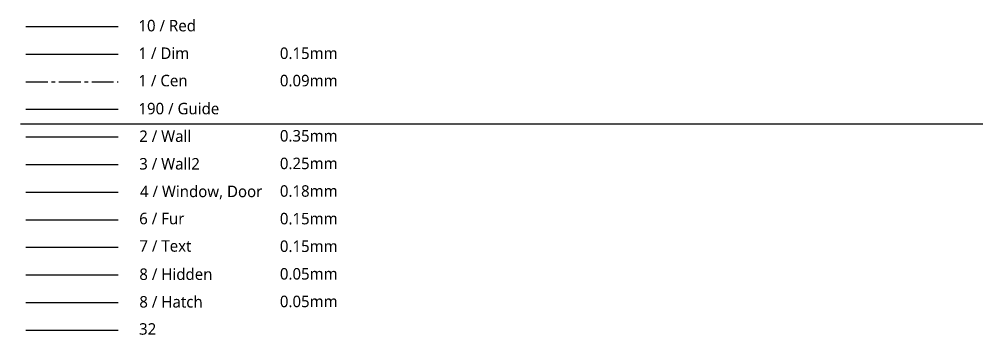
# Model space of a CAD drawing. Header units: millimetres. Extents: x 0 to 460473, y -68369 to 85219.
# Drawn here: x 0 to 41584, y 160 to 13886 of the extents above; entities that cross this region are included whole.
import ezdxf

# ---------------------------------------------------------------- set-up
doc = ezdxf.new("R2010")
doc.units = ezdxf.units.MM
doc.header["$LTSCALE"] = 50
doc.linetypes.add('CENTER2', pattern=[28.575, 19.05, -3.175, 3.175, -3.175])
doc.linetypes.add('HIDDEN2', pattern=[0.1875, 0.125, -0.0625])
for name, color, linetype in [('cen', 1, 'CENTER2'), ('DIM', 7, 'Continuous'), ('fur', 6, 'Continuous'), ('fur ha', 32, 'Continuous'), ('ha', 8, 'Continuous'), ('hid', 8, 'HIDDEN2'), ('red', 10, 'Continuous'), ('text', 7, 'Continuous'), ('wall', 2, 'Continuous'), ('wall2', 3, 'Continuous'), ('win', 4, 'Continuous')]:
    doc.layers.add(name, color=color, linetype=linetype)
doc.layers.add('purge', color=190, linetype='Continuous', plot=False)
doc.styles.add('맑은 고딕', font='malgun.ttf')
doc.styles.add('맑은고딕', font='malgun.ttf')
doc.dimstyles.new('DH IN40', dxfattribs={"dimscale": 40, "dimtxt": 2.5, "dimasz": 1, "dimexe": 1.5, "dimexo": 1.5, "dimtad": 1, "dimdec": 7, "dimlunit": 6, "dimtxsty": '맑은 고딕', "dimblk": 'ARCHTICK', "dimcen": 2.5, "dimclrd": 256, "dimclre": 256, "dimclrt": 256, "dimadec": 0, "dimazin": 0, "dimtfac": 1, "dimtdec": 7, "dimtix": 1, "dimtmove": 0, "dimatfit": 3, "dimldrblk": 'ARCHTICK', "dimfxl": 1, "dimtfillclr": 1, "dimlwd": -1, "dimlwe": -1, "dimarcsym": 0})

# ---------------------------------------------------------------- blocks, each defined once
blk = doc.blocks.new('_ArchTick')
at = {"color": 0, "linetype": 'ByBlock', "const_width": 0.15}
blk.add_lwpolyline([(-0.5, -0.5), (0.5, 0.5)], dxfattribs=at)
blk = doc.blocks.new('*D309')
at = {"layer": 'Defpoints', "color": 0, "transparency": 16777216}
for p in [(263081, 11011), (0, 9333), (262890, 9333)]:
    blk.add_point(p, dxfattribs=at)
at = {"layer": 'DIM', "transparency": 16777216}
for p, q in [((263021, 11011), (262830, 11011)), ((262890, 11011), (262890, 9333)), ((60, 9333), (262950, 9333))]:
    blk.add_line(p, q, dxfattribs=at)
at = {"layer": 'DIM', "transparency": 16777216, "xscale": 40, "yscale": 40, "zscale": 40}
for p, rotation in [((262890, 11011), 90), ((262890, 9333), 270)]:
    blk.add_blockref('_ArchTick', p, dxfattribs=dict(at, rotation=rotation))
at = {"layer": 'DIM', "transparency": 16777216, "insert": (262813, 10172), "char_height": 100, "attachment_point": 5, "rotation": 90, "style": '맑은 고딕'}
blk.add_mtext('1680', dxfattribs=at)

msp = doc.modelspace()

# ---------------------------------------------------------------- linework, layer by layer
at = {"layer": 'cen'}
msp.add_line((293.8802604, 11167.09836326), (4293.8802604, 11167.09836326), dxfattribs=at)
at = {"layer": 'DIM', "linetype": 'Continuous'}
msp.add_line((293.8802604, 12367.09836326), (4293.8802604, 12367.09836326), dxfattribs=at)
at = {"layer": 'fur'}
msp.add_line((293.8802604, 5167.09836326), (4293.8802604, 5167.09836326), dxfattribs=at)
at = {"layer": 'fur ha'}
msp.add_line((293.8802604, 367.09836326), (4293.8802604, 367.09836326), dxfattribs=at)
at = {"layer": 'ha', "linetype": 'Continuous'}
msp.add_line((293.8802604, 1567.09836326), (4293.8802604, 1567.09836326), dxfattribs=at)
at = {"layer": 'hid', "linetype": 'HIDDEN2'}
msp.add_line((293.8802604, 2767.09836326), (4293.8802604, 2767.09836326), dxfattribs=at)
at = {"layer": 'purge'}
msp.add_line((293.8802604, 9967.09836326), (4293.8802604, 9967.09836326), dxfattribs=at)
at = {"layer": 'red', "linetype": 'Continuous'}
msp.add_line((293.8802604, 13567.09836326), (4293.8802604, 13567.09836326), dxfattribs=at)
at = {"layer": 'text', "linetype": 'Continuous'}
msp.add_line((293.8802604, 3967.09836326), (4293.8802604, 3967.09836326), dxfattribs=at)
at = {"layer": 'wall'}
msp.add_line((293.8802604, 8767.09836326), (4293.8802604, 8767.09836326), dxfattribs=at)
at = {"layer": 'wall2'}
msp.add_line((293.8802604, 7567.09836326), (4293.8802604, 7567.09836326), dxfattribs=at)
at = {"layer": 'win', "linetype": 'Continuous'}
msp.add_line((293.8802604, 6367.09836326), (4293.8802604, 6367.09836326), dxfattribs=at)

# ---------------------------------------------------------------- texts
at = {"style": '맑은고딕'}
for s, p in [('10 / Red', (5179.16460124, 13353.50793715)), ('1 / Dim', (5179.16460124, 12153.50793715)), ('0.15mm', (11320.98330571, 12153.50793715)), ('1 / Cen', (5179.16460124, 10964.03782846)), ('0.09mm', (11320.98330571, 10964.03782846)), ('190 / Guide', (5179.16460124, 9746.71445889)), ('2 / Wall', (5213.47166646, 8546.71445889)), ('0.35mm', (11320.98330571, 8564.03782846)), ('3 / Wall2', (5213.47166646, 7346.71445889)), ('0.25mm', (11320.98330571, 7364.03782846)), ('4 / Window, Door', (5246.75970993, 6146.71445889)), ('0.18mm', (11320.98330571, 6164.03782846)), ('6 / Fur', (5213.47166646, 4966.75521976)), ('0.15mm', (11320.98330571, 4964.03782846)), ('7 / Text', (5220.60481863, 3774.90739367)), ('0.15mm', (11320.98330571, 3764.03782846)), ('8 / Hidden', (5219.24612298, 2546.71445889)), ('0.05mm', (11320.98330571, 2564.03782846)), ('8 / Hatch', (5219.24612298, 1346.71445889)), ('0.05mm', (11320.98330571, 1364.03782846)), ('32', (5207.01786211, 166.75521976))]:
    msp.add_text(s, height=500, dxfattribs=at).set_placement(p)

# ---------------------------------------------------------------- dimensions: what is measured, and where the dimension line sits
at = {"layer": 'DIM'}
dim = msp.add_linear_dim(base=(262889.86648756, 9332.8295864), p1=(263081.33845055, 11010.82911102), p2=(0, 9332.8295864), angle=90, text='1680', dimstyle='DH IN40', dxfattribs=at)
dim.commit()
dim.dimension.update_dxf_attribs({"geometry": '*D309', "text_midpoint": (262812.93034626, 10171.82934871)})

doc.saveas('drawing.dxf')
